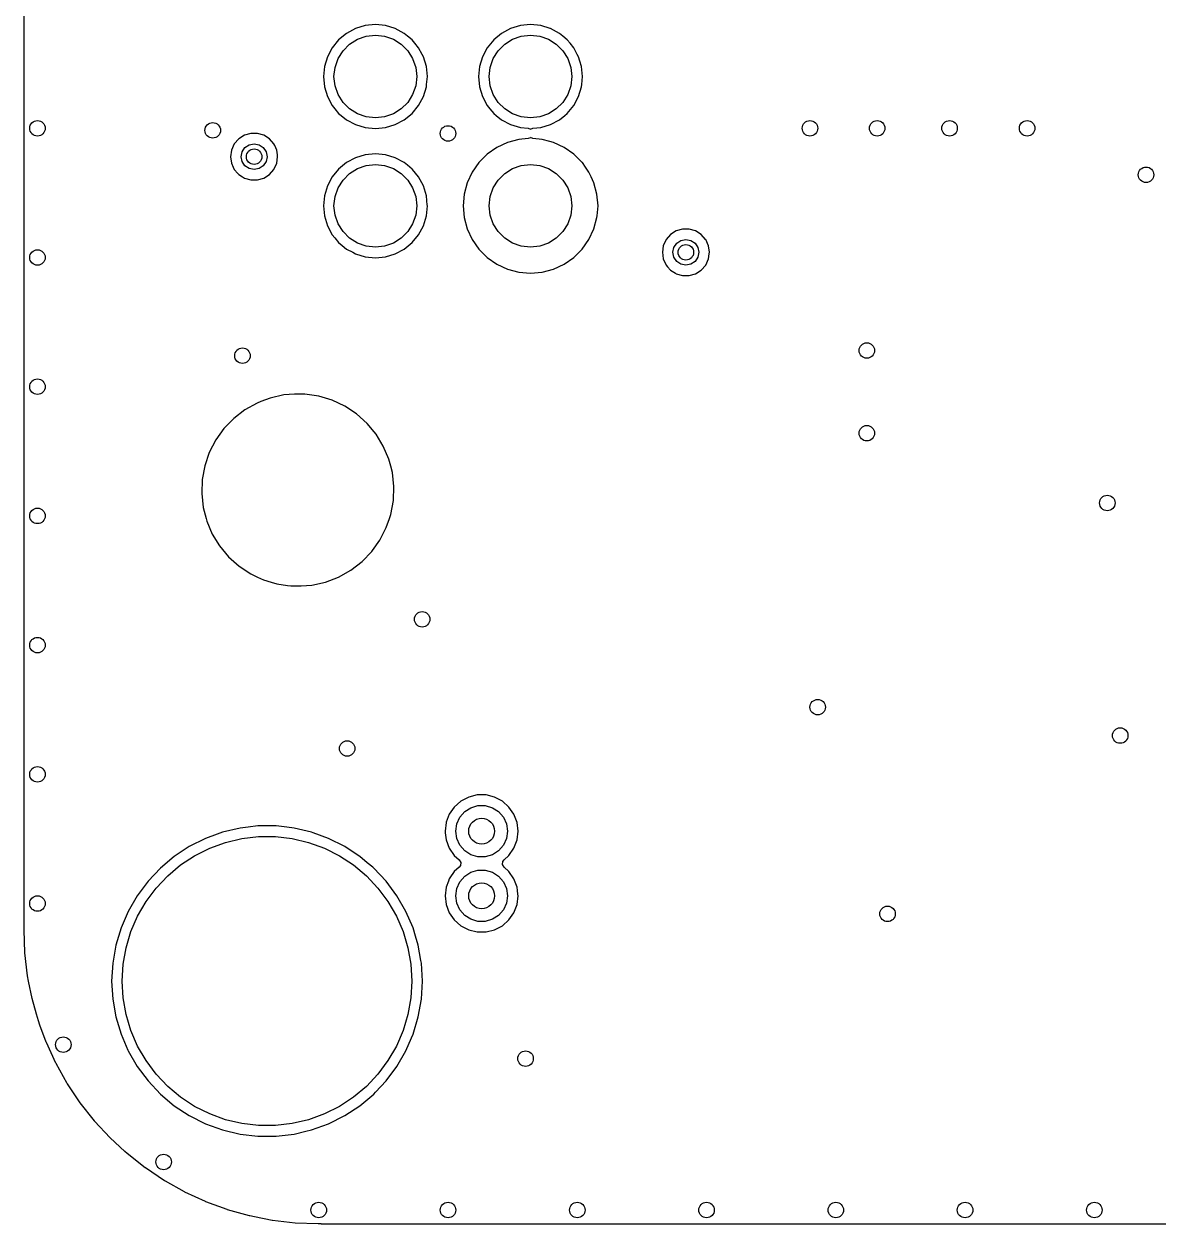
# Model space of a CAD drawing. Extents: x 100.3 to 185, y -144.7 to -85.3.
# Drawn here: x 100.3 to 122.25, y -144.7 to -121.48 of the extents above; entities that cross this region are included whole.
import ezdxf

# ---------------------------------------------------------------- set-up
doc = ezdxf.new("R2010")
doc.units = 0
doc.layers.add('BLACK', color=7, linetype='CONTINUOUS')

msp = doc.modelspace()

# ---------------------------------------------------------------- linework, layer by layer
at = {"layer": 'BLACK', "linetype": 'CONTINUOUS'}
for p, q in [((100.3, -122.5), (100.3, -120)), ((106.711, -121.571), (106.537, -121.664)), ((106.899, -121.514), (106.711, -121.571)), ((106.711, -121.571), (106.711, -121.571)), ((107.096, -121.495), (106.899, -121.514)), ((106.899, -121.514), (106.899, -121.514)), ((107.292, -121.514), (107.096, -121.495)), ((107.096, -121.495), (107.096, -121.495)), ((107.477, -121.57), (107.292, -121.514)), ((107.292, -121.514), (107.292, -121.514)), ((107.292, -121.514), (107.292, -121.514)), ((107.48, -121.571), (107.477, -121.57)), ((107.654, -121.664), (107.48, -121.571)), ((107.48, -121.571), (107.48, -121.571)), ((109.711, -121.571), (109.537, -121.664)), ((109.899, -121.514), (109.711, -121.571)), ((109.711, -121.571), (109.711, -121.571)), ((110.096, -121.495), (109.899, -121.514)), ((109.899, -121.514), (109.899, -121.514)), ((110.292, -121.514), (110.096, -121.495)), ((110.096, -121.495), (110.096, -121.495)), ((110.477, -121.57), (110.292, -121.514)), ((110.292, -121.514), (110.292, -121.514)), ((110.292, -121.514), (110.292, -121.514)), ((110.48, -121.571), (110.477, -121.57)), ((110.654, -121.664), (110.48, -121.571)), ((110.48, -121.571), (110.48, -121.571)), ((106.385, -121.789), (106.26, -121.941)), ((106.537, -121.664), (106.385, -121.789)), ((106.385, -121.789), (106.385, -121.789)), ((106.47, -122.001), (106.597, -121.874)), ((106.537, -121.664), (106.537, -121.664)), ((106.597, -121.874), (106.748, -121.779)), ((106.748, -121.779), (106.918, -121.72)), ((106.918, -121.72), (107.096, -121.7)), ((107.096, -121.7), (107.274, -121.72)), ((107.274, -121.72), (107.443, -121.779)), ((107.443, -121.779), (107.594, -121.874)), ((107.594, -121.874), (107.721, -122.001)), ((107.718, -121.716), (107.654, -121.664)), ((107.654, -121.664), (107.654, -121.664)), ((107.654, -121.664), (107.654, -121.664)), ((107.807, -121.789), (107.718, -121.716)), ((107.861, -121.856), (107.807, -121.789)), ((107.807, -121.789), (107.807, -121.789)), ((107.932, -121.941), (107.861, -121.856)), ((109.385, -121.789), (109.26, -121.941)), ((109.537, -121.664), (109.385, -121.789)), ((109.385, -121.789), (109.385, -121.789)), ((109.47, -122.001), (109.597, -121.874)), ((109.537, -121.664), (109.537, -121.664)), ((109.597, -121.874), (109.748, -121.779)), ((109.748, -121.779), (109.918, -121.72)), ((109.918, -121.72), (110.096, -121.7)), ((110.096, -121.7), (110.274, -121.72)), ((110.274, -121.72), (110.443, -121.779)), ((110.443, -121.779), (110.594, -121.874)), ((110.594, -121.874), (110.721, -122.001)), ((110.718, -121.716), (110.654, -121.664)), ((110.654, -121.664), (110.654, -121.664)), ((110.654, -121.664), (110.654, -121.664)), ((110.807, -121.789), (110.718, -121.716)), ((110.861, -121.856), (110.807, -121.789)), ((110.807, -121.789), (110.807, -121.789)), ((110.932, -121.941), (110.861, -121.856)), ((106.167, -122.115), (106.109, -122.304)), ((106.26, -121.941), (106.167, -122.115)), ((106.167, -122.115), (106.167, -122.115)), ((106.26, -121.941), (106.26, -121.941)), ((106.375, -122.153), (106.47, -122.001)), ((107.721, -122.001), (107.816, -122.153)), ((108.001, -122.072), (107.932, -121.941)), ((107.932, -121.941), (107.932, -121.941)), ((107.932, -121.941), (107.932, -121.941)), ((108.024, -122.115), (108.001, -122.072)), ((108.082, -122.304), (108.024, -122.115)), ((109.167, -122.115), (109.109, -122.304)), ((109.26, -121.941), (109.167, -122.115)), ((109.167, -122.115), (109.167, -122.115)), ((109.26, -121.941), (109.26, -121.941)), ((109.375, -122.153), (109.47, -122.001)), ((110.721, -122.001), (110.816, -122.153)), ((111.001, -122.072), (110.932, -121.941)), ((110.932, -121.941), (110.932, -121.941)), ((110.932, -121.941), (110.932, -121.941)), ((111.024, -122.115), (111.001, -122.072)), ((111.05, -122.2), (111.024, -122.115)), ((106.109, -122.304), (106.09, -122.5)), ((106.109, -122.304), (106.109, -122.304)), ((106.295, -122.5), (106.316, -122.322)), ((106.316, -122.322), (106.375, -122.153)), ((107.816, -122.153), (107.876, -122.322)), ((107.876, -122.322), (107.896, -122.5)), ((108.101, -122.5), (108.082, -122.304)), ((108.082, -122.304), (108.082, -122.304)), ((108.082, -122.304), (108.082, -122.304)), ((109.109, -122.304), (109.09, -122.5)), ((109.109, -122.304), (109.109, -122.304)), ((109.295, -122.5), (109.316, -122.322)), ((109.316, -122.322), (109.375, -122.153)), ((110.816, -122.153), (110.876, -122.322)), ((110.876, -122.322), (110.896, -122.5)), ((111.082, -122.304), (111.05, -122.2)), ((111.101, -122.5), (111.082, -122.304)), ((111.082, -122.304), (111.082, -122.304)), ((111.082, -122.304), (111.082, -122.304)), ((100.3, -124.05), (100.3, -122.5)), ((106.09, -122.5), (106.09, -122.5)), ((106.09, -122.5), (106.109, -122.696)), ((106.316, -122.678), (106.295, -122.5)), ((107.896, -122.5), (107.876, -122.678)), ((108.086, -122.65), (108.101, -122.5)), ((108.101, -122.5), (108.101, -122.5)), ((109.09, -122.5), (109.09, -122.5)), ((109.09, -122.5), (109.109, -122.696)), ((109.316, -122.678), (109.295, -122.5)), ((110.896, -122.5), (110.876, -122.678)), ((111.086, -122.65), (111.101, -122.5)), ((111.101, -122.5), (111.101, -122.5)), ((106.109, -122.696), (106.109, -122.696)), ((106.109, -122.696), (106.167, -122.885)), ((106.375, -122.847), (106.316, -122.678)), ((107.876, -122.678), (107.816, -122.847)), ((108.024, -122.885), (108.082, -122.696)), ((108.082, -122.696), (108.086, -122.65)), ((109.109, -122.696), (109.109, -122.696)), ((109.109, -122.696), (109.167, -122.885)), ((109.375, -122.847), (109.316, -122.678)), ((110.876, -122.678), (110.816, -122.847)), ((111.024, -122.885), (111.082, -122.696)), ((111.082, -122.696), (111.086, -122.65)), ((106.167, -122.885), (106.167, -122.885)), ((106.167, -122.885), (106.26, -123.059)), ((106.47, -122.999), (106.375, -122.847)), ((106.597, -123.126), (106.47, -122.999)), ((107.721, -122.999), (107.594, -123.126)), ((107.816, -122.847), (107.721, -122.999)), ((107.932, -123.059), (108.024, -122.885)), ((109.167, -122.885), (109.167, -122.885)), ((109.167, -122.885), (109.26, -123.059)), ((109.47, -122.999), (109.375, -122.847)), ((109.597, -123.126), (109.47, -122.999)), ((110.721, -122.999), (110.594, -123.126)), ((110.816, -122.847), (110.721, -122.999)), ((110.932, -123.059), (111.024, -122.885)), ((106.26, -123.059), (106.26, -123.059)), ((106.26, -123.059), (106.26, -123.059)), ((106.26, -123.059), (106.311, -123.122)), ((106.311, -123.122), (106.385, -123.211)), ((106.385, -123.211), (106.385, -123.211)), ((106.385, -123.211), (106.432, -123.25)), ((106.432, -123.25), (106.537, -123.336)), ((106.748, -123.221), (106.597, -123.126)), ((106.918, -123.28), (106.748, -123.221)), ((107.096, -123.3), (106.918, -123.28)), ((107.274, -123.28), (107.096, -123.3)), ((107.443, -123.221), (107.274, -123.28)), ((107.594, -123.126), (107.443, -123.221)), ((107.654, -123.336), (107.807, -123.211)), ((107.807, -123.211), (107.932, -123.059)), ((109.26, -123.059), (109.26, -123.059)), ((109.26, -123.059), (109.26, -123.059)), ((109.26, -123.059), (109.311, -123.122)), ((109.311, -123.122), (109.385, -123.211)), ((109.385, -123.211), (109.385, -123.211)), ((109.385, -123.211), (109.432, -123.25)), ((109.432, -123.25), (109.537, -123.336)), ((109.748, -123.221), (109.597, -123.126)), ((109.918, -123.28), (109.748, -123.221)), ((110.096, -123.3), (109.918, -123.28)), ((110.274, -123.28), (110.096, -123.3)), ((110.443, -123.221), (110.274, -123.28)), ((110.594, -123.126), (110.443, -123.221)), ((110.654, -123.336), (110.759, -123.25)), ((110.759, -123.25), (110.807, -123.211)), ((110.807, -123.211), (110.932, -123.059)), ((106.537, -123.336), (106.537, -123.336)), ((106.537, -123.336), (106.537, -123.336)), ((106.537, -123.336), (106.711, -123.429)), ((106.711, -123.429), (106.711, -123.429)), ((106.711, -123.429), (106.899, -123.486)), ((106.899, -123.486), (106.899, -123.486)), ((106.899, -123.486), (106.899, -123.486)), ((106.899, -123.486), (107.096, -123.505)), ((107.096, -123.505), (107.292, -123.486)), ((107.096, -123.505), (107.096, -123.505)), ((107.096, -123.505), (107.096, -123.505)), ((107.292, -123.486), (107.48, -123.429)), ((107.292, -123.486), (107.292, -123.486)), ((107.292, -123.486), (107.292, -123.486)), ((107.48, -123.429), (107.654, -123.336)), ((109.537, -123.336), (109.537, -123.336)), ((109.537, -123.336), (109.537, -123.336)), ((109.537, -123.336), (109.711, -123.429)), ((109.711, -123.429), (109.711, -123.429)), ((109.711, -123.429), (109.899, -123.486)), ((109.899, -123.486), (109.899, -123.486)), ((109.899, -123.486), (109.899, -123.486)), ((109.899, -123.486), (110.052, -123.501)), ((110.052, -123.501), (110.094, -123.519)), ((110.094, -123.519), (110.098, -123.515)), ((110.098, -123.515), (110.139, -123.501)), ((110.139, -123.501), (110.292, -123.486)), ((110.292, -123.486), (110.48, -123.429)), ((110.292, -123.486), (110.292, -123.486)), ((110.292, -123.486), (110.292, -123.486)), ((110.48, -123.429), (110.654, -123.336)), ((104.452, -123.706), (104.367, -123.804)), ((104.561, -123.636), (104.452, -123.706)), ((104.685, -123.599), (104.561, -123.636)), ((104.561, -123.636), (104.561, -123.636)), ((104.815, -123.599), (104.685, -123.599)), ((104.685, -123.599), (104.685, -123.599)), ((104.939, -123.636), (104.815, -123.599)), ((104.815, -123.599), (104.815, -123.599)), ((105.048, -123.706), (104.939, -123.636)), ((104.939, -123.636), (104.939, -123.636)), ((104.939, -123.636), (104.939, -123.636)), ((104.939, -123.636), (104.939, -123.636)), ((105.133, -123.804), (105.048, -123.706)), ((105.048, -123.706), (105.048, -123.706)), ((105.048, -123.706), (105.048, -123.706)), ((109.869, -123.714), (109.649, -123.773)), ((110.051, -123.698), (109.869, -123.714)), ((110.093, -123.685), (110.051, -123.698)), ((110.097, -123.68), (110.093, -123.685)), ((110.14, -123.698), (110.097, -123.68)), ((110.322, -123.714), (110.14, -123.698)), ((110.469, -123.754), (110.322, -123.714)), ((110.322, -123.714), (110.322, -123.714)), ((110.322, -123.714), (110.322, -123.714)), ((104.313, -123.922), (104.295, -124.05)), ((104.367, -123.804), (104.313, -123.922)), ((104.5, -124.05), (104.519, -123.954)), ((104.519, -123.954), (104.573, -123.873)), ((104.573, -123.873), (104.654, -123.819)), ((104.654, -123.819), (104.75, -123.8)), ((104.75, -123.8), (104.846, -123.819)), ((104.846, -123.819), (104.927, -123.873)), ((104.927, -123.873), (104.981, -123.954)), ((104.981, -123.954), (105, -124.05)), ((105.148, -123.836), (105.133, -123.804)), ((105.187, -123.922), (105.148, -123.836)), ((105.2, -124.014), (105.187, -123.922)), ((109.443, -123.869), (109.256, -124)), ((109.649, -123.773), (109.443, -123.869)), ((109.443, -123.869), (109.443, -123.869)), ((110.542, -123.773), (110.469, -123.754)), ((110.748, -123.869), (110.542, -123.773)), ((110.542, -123.773), (110.542, -123.773)), ((110.935, -124), (110.748, -123.869)), ((110.748, -123.869), (110.748, -123.869)), ((100.3, -125), (100.3, -124.05)), ((104.295, -124.05), (104.295, -124.05)), ((104.295, -124.05), (104.313, -124.178)), ((104.313, -124.178), (104.346, -124.25)), ((104.519, -124.146), (104.5, -124.05)), ((104.573, -124.227), (104.519, -124.146)), ((104.981, -124.146), (104.927, -124.227)), ((105, -124.05), (104.981, -124.146)), ((105.133, -124.296), (105.187, -124.178)), ((105.187, -124.178), (105.205, -124.05)), ((105.205, -124.05), (105.2, -124.014)), ((106.537, -124.164), (106.385, -124.289)), ((106.711, -124.071), (106.537, -124.164)), ((106.537, -124.164), (106.537, -124.164)), ((106.899, -124.014), (106.711, -124.071)), ((106.711, -124.071), (106.711, -124.071)), ((107.096, -123.995), (106.899, -124.014)), ((106.899, -124.014), (106.899, -124.014)), ((106.918, -124.22), (107.096, -124.2)), ((107.292, -124.014), (107.096, -123.995)), ((107.096, -123.995), (107.096, -123.995)), ((107.096, -124.2), (107.274, -124.22)), ((107.48, -124.071), (107.292, -124.014)), ((107.292, -124.014), (107.292, -124.014)), ((107.654, -124.164), (107.48, -124.071)), ((107.48, -124.071), (107.48, -124.071)), ((107.718, -124.216), (107.654, -124.164)), ((107.654, -124.164), (107.654, -124.164)), ((107.654, -124.164), (107.654, -124.164)), ((109.095, -124.161), (108.965, -124.347)), ((109.256, -124), (109.095, -124.161)), ((109.918, -124.22), (110.096, -124.2)), ((110.096, -124.2), (110.274, -124.22)), ((111.096, -124.161), (110.935, -124)), ((110.935, -124), (110.935, -124)), ((110.935, -124), (110.935, -124)), ((111.098, -124.164), (111.096, -124.161)), ((111.096, -124.161), (111.096, -124.161)), ((111.096, -124.161), (111.096, -124.161)), ((111.158, -124.25), (111.098, -124.164)), ((104.346, -124.25), (104.367, -124.296)), ((104.367, -124.296), (104.438, -124.378)), ((104.438, -124.378), (104.452, -124.394)), ((104.452, -124.394), (104.526, -124.441)), ((104.526, -124.441), (104.561, -124.464)), ((104.654, -124.281), (104.573, -124.227)), ((104.75, -124.3), (104.654, -124.281)), ((104.846, -124.281), (104.75, -124.3)), ((104.927, -124.227), (104.846, -124.281)), ((104.939, -124.464), (105.048, -124.394)), ((105.048, -124.394), (105.133, -124.296)), ((106.26, -124.441), (106.167, -124.615)), ((106.385, -124.289), (106.26, -124.441)), ((106.26, -124.441), (106.26, -124.441)), ((106.385, -124.289), (106.385, -124.289)), ((106.47, -124.501), (106.597, -124.374)), ((106.597, -124.374), (106.748, -124.279)), ((106.748, -124.279), (106.918, -124.22)), ((107.274, -124.22), (107.443, -124.279)), ((107.443, -124.279), (107.594, -124.374)), ((107.594, -124.374), (107.721, -124.501)), ((107.807, -124.289), (107.718, -124.216)), ((107.812, -124.296), (107.807, -124.289)), ((107.807, -124.289), (107.807, -124.289)), ((107.932, -124.441), (107.812, -124.296)), ((107.991, -124.553), (107.932, -124.441)), ((107.932, -124.441), (107.932, -124.441)), ((107.932, -124.441), (107.932, -124.441)), ((108.965, -124.347), (108.869, -124.553)), ((108.965, -124.347), (108.965, -124.347)), ((109.47, -124.501), (109.597, -124.374)), ((109.597, -124.374), (109.748, -124.279)), ((109.748, -124.279), (109.918, -124.22)), ((110.274, -124.22), (110.443, -124.279)), ((110.443, -124.279), (110.594, -124.374)), ((110.594, -124.374), (110.721, -124.501)), ((111.226, -124.347), (111.158, -124.25)), ((111.158, -124.25), (111.158, -124.25)), ((111.27, -124.441), (111.226, -124.347)), ((111.226, -124.347), (111.226, -124.347)), ((111.322, -124.553), (111.27, -124.441)), ((104.561, -124.464), (104.685, -124.5)), ((104.685, -124.5), (104.685, -124.5)), ((104.685, -124.5), (104.815, -124.5)), ((104.815, -124.5), (104.939, -124.464)), ((104.815, -124.5), (104.815, -124.5)), ((106.167, -124.615), (106.109, -124.804)), ((106.167, -124.615), (106.167, -124.615)), ((106.316, -124.822), (106.375, -124.653)), ((106.375, -124.653), (106.47, -124.501)), ((107.721, -124.501), (107.816, -124.653)), ((107.816, -124.653), (107.876, -124.822)), ((108.024, -124.615), (107.991, -124.553)), ((108.082, -124.804), (108.024, -124.615)), ((108.869, -124.553), (108.81, -124.773)), ((109.316, -124.822), (109.375, -124.653)), ((109.375, -124.653), (109.47, -124.501)), ((110.721, -124.501), (110.816, -124.653)), ((110.816, -124.653), (110.876, -124.822)), ((111.381, -124.773), (111.322, -124.553)), ((106.109, -124.804), (106.09, -125)), ((106.109, -124.804), (106.109, -124.804)), ((106.295, -125), (106.316, -124.822)), ((107.876, -124.822), (107.896, -125)), ((108.1, -124.99), (108.082, -124.804)), ((108.082, -124.804), (108.082, -124.804)), ((108.082, -124.804), (108.082, -124.804)), ((108.81, -124.773), (108.79, -125)), ((109.295, -125), (109.316, -124.822)), ((110.876, -124.822), (110.896, -125)), ((111.401, -125), (111.381, -124.773)), ((111.381, -124.773), (111.381, -124.773)), ((111.381, -124.773), (111.381, -124.773)), ((100.3, -126.425), (100.3, -125)), ((106.09, -125), (106.09, -125)), ((106.09, -125), (106.109, -125.196)), ((106.316, -125.178), (106.295, -125)), ((107.896, -125), (107.876, -125.178)), ((108.082, -125.196), (108.101, -125)), ((108.101, -125), (108.1, -124.99)), ((108.101, -125), (108.101, -125)), ((108.79, -125), (108.79, -125)), ((108.79, -125), (108.81, -125.227)), ((109.316, -125.178), (109.295, -125)), ((110.896, -125), (110.876, -125.178)), ((111.384, -125.196), (111.401, -125)), ((111.401, -125), (111.401, -125)), ((106.109, -125.196), (106.109, -125.196)), ((106.109, -125.196), (106.167, -125.385)), ((106.375, -125.347), (106.316, -125.178)), ((106.47, -125.499), (106.375, -125.347)), ((107.816, -125.347), (107.721, -125.499)), ((107.876, -125.178), (107.816, -125.347)), ((108.024, -125.385), (108.082, -125.196)), ((108.81, -125.227), (108.869, -125.447)), ((109.375, -125.347), (109.316, -125.178)), ((109.47, -125.499), (109.375, -125.347)), ((110.816, -125.347), (110.721, -125.499)), ((110.876, -125.178), (110.816, -125.347)), ((111.322, -125.447), (111.381, -125.227)), ((111.381, -125.227), (111.384, -125.196)), ((106.167, -125.385), (106.167, -125.385)), ((106.167, -125.385), (106.26, -125.559)), ((106.26, -125.559), (106.26, -125.559)), ((106.26, -125.559), (106.26, -125.559)), ((106.26, -125.559), (106.312, -125.622)), ((106.597, -125.626), (106.47, -125.499)), ((107.721, -125.499), (107.594, -125.626)), ((107.807, -125.711), (107.932, -125.559)), ((107.932, -125.559), (108.024, -125.385)), ((108.869, -125.447), (108.965, -125.653)), ((109.597, -125.626), (109.47, -125.499)), ((110.721, -125.499), (110.594, -125.626)), ((111.226, -125.653), (111.322, -125.447)), ((112.802, -125.556), (112.717, -125.654)), ((112.911, -125.486), (112.802, -125.556)), ((113.035, -125.45), (112.911, -125.486)), ((112.911, -125.486), (112.911, -125.486)), ((113.165, -125.45), (113.035, -125.45)), ((113.035, -125.45), (113.035, -125.45)), ((113.289, -125.486), (113.165, -125.45)), ((113.165, -125.45), (113.165, -125.45)), ((113.398, -125.556), (113.289, -125.486)), ((113.289, -125.486), (113.289, -125.486)), ((113.289, -125.486), (113.289, -125.486)), ((113.289, -125.486), (113.289, -125.486)), ((113.479, -125.65), (113.398, -125.556)), ((113.398, -125.556), (113.398, -125.556)), ((113.398, -125.556), (113.398, -125.556)), ((106.312, -125.622), (106.385, -125.711)), ((106.385, -125.711), (106.385, -125.711)), ((106.385, -125.711), (106.456, -125.769)), ((106.456, -125.769), (106.537, -125.836)), ((106.537, -125.836), (106.537, -125.836)), ((106.537, -125.836), (106.537, -125.836)), ((106.537, -125.836), (106.657, -125.9)), ((106.748, -125.721), (106.597, -125.626)), ((106.918, -125.78), (106.748, -125.721)), ((107.096, -125.8), (106.918, -125.78)), ((107.274, -125.78), (107.096, -125.8)), ((107.443, -125.721), (107.274, -125.78)), ((107.594, -125.626), (107.443, -125.721)), ((107.48, -125.929), (107.654, -125.836)), ((107.654, -125.836), (107.807, -125.711)), ((108.965, -125.653), (108.965, -125.653)), ((108.965, -125.653), (109.093, -125.836)), ((109.093, -125.836), (109.095, -125.839)), ((109.748, -125.721), (109.597, -125.626)), ((109.918, -125.78), (109.748, -125.721)), ((110.096, -125.8), (109.918, -125.78)), ((110.274, -125.78), (110.096, -125.8)), ((110.443, -125.721), (110.274, -125.78)), ((110.594, -125.626), (110.443, -125.721)), ((111.096, -125.839), (111.226, -125.653)), ((112.663, -125.772), (112.645, -125.9)), ((112.717, -125.654), (112.663, -125.772)), ((112.85, -125.9), (112.869, -125.804)), ((112.869, -125.804), (112.923, -125.723)), ((112.923, -125.723), (113.004, -125.669)), ((113.004, -125.669), (113.1, -125.65)), ((113.1, -125.65), (113.196, -125.669)), ((113.196, -125.669), (113.277, -125.723)), ((113.277, -125.723), (113.331, -125.804)), ((113.331, -125.804), (113.35, -125.9)), ((113.483, -125.654), (113.479, -125.65)), ((113.537, -125.772), (113.483, -125.654)), ((113.483, -125.654), (113.483, -125.654)), ((113.555, -125.9), (113.537, -125.772)), ((106.657, -125.9), (106.711, -125.929)), ((106.711, -125.929), (106.899, -125.986)), ((106.899, -125.986), (106.899, -125.986)), ((106.899, -125.986), (106.899, -125.986)), ((106.899, -125.986), (107.096, -126.005)), ((107.096, -126.005), (107.292, -125.986)), ((107.096, -126.005), (107.096, -126.005)), ((107.096, -126.005), (107.096, -126.005)), ((107.292, -125.986), (107.48, -125.929)), ((107.292, -125.986), (107.292, -125.986)), ((107.292, -125.986), (107.292, -125.986)), ((109.095, -125.839), (109.256, -126)), ((109.256, -126), (109.443, -126.131)), ((110.748, -126.131), (110.935, -126)), ((110.935, -126), (111.035, -125.9)), ((111.035, -125.9), (111.096, -125.839)), ((112.645, -125.9), (112.645, -125.9)), ((112.645, -125.9), (112.663, -126.028)), ((112.663, -126.028), (112.717, -126.146)), ((112.869, -125.996), (112.85, -125.9)), ((112.923, -126.077), (112.869, -125.996)), ((113.331, -125.996), (113.277, -126.077)), ((113.35, -125.9), (113.331, -125.996)), ((113.483, -126.146), (113.537, -126.028)), ((113.537, -126.028), (113.551, -125.929)), ((113.551, -125.929), (113.555, -125.9)), ((113.555, -125.9), (113.555, -125.9)), ((109.443, -126.131), (109.443, -126.131)), ((109.443, -126.131), (109.443, -126.131)), ((109.443, -126.131), (109.443, -126.131)), ((109.443, -126.131), (109.649, -126.227)), ((109.649, -126.227), (109.649, -126.227)), ((109.649, -126.227), (109.869, -126.286)), ((109.869, -126.286), (109.869, -126.286)), ((109.869, -126.286), (109.869, -126.286)), ((109.869, -126.286), (110.096, -126.306)), ((110.096, -126.306), (110.322, -126.286)), ((110.322, -126.286), (110.542, -126.227)), ((110.322, -126.286), (110.322, -126.286)), ((110.322, -126.286), (110.322, -126.286)), ((110.542, -126.227), (110.748, -126.131)), ((112.717, -126.146), (112.717, -126.146)), ((112.717, -126.146), (112.746, -126.179)), ((112.746, -126.179), (112.802, -126.244)), ((112.802, -126.244), (112.898, -126.306)), ((113.004, -126.131), (112.923, -126.077)), ((113.1, -126.15), (113.004, -126.131)), ((113.196, -126.131), (113.1, -126.15)), ((113.277, -126.077), (113.196, -126.131)), ((113.289, -126.314), (113.398, -126.244)), ((113.398, -126.244), (113.483, -126.146)), ((100.3, -127.9), (100.3, -126.425)), ((110.096, -126.306), (110.096, -126.306)), ((110.096, -126.306), (110.096, -126.306)), ((112.898, -126.306), (112.911, -126.314)), ((112.911, -126.314), (113.035, -126.35)), ((113.035, -126.35), (113.035, -126.35)), ((113.035, -126.35), (113.165, -126.35)), ((113.165, -126.35), (113.289, -126.314)), ((113.165, -126.35), (113.165, -126.35)), ((100.3, -130.568), (100.3, -127.9)), ((104.806, -128.816), (104.569, -128.949)), ((104.877, -128.789), (104.806, -128.816)), ((105.06, -128.719), (104.877, -128.789)), ((105.325, -128.66), (105.06, -128.719)), ((105.528, -128.645), (105.325, -128.66)), ((105.325, -128.66), (105.325, -128.66)), ((105.325, -128.66), (105.325, -128.66)), ((105.731, -128.645), (105.528, -128.645)), ((106, -128.685), (105.731, -128.645)), ((105.731, -128.645), (105.731, -128.645)), ((106.26, -128.763), (106, -128.685)), ((106, -128.685), (106, -128.685)), ((106.506, -128.878), (106.26, -128.763)), ((104.569, -128.949), (104.355, -129.115)), ((104.569, -128.949), (104.569, -128.949)), ((106.732, -129.028), (106.506, -128.878)), ((106.506, -128.878), (106.506, -128.878)), ((106.506, -128.878), (106.506, -128.878)), ((106.934, -129.209), (106.732, -129.028)), ((106.732, -129.028), (106.732, -129.028)), ((106.732, -129.028), (106.732, -129.028)), ((104.166, -129.31), (104.008, -129.531)), ((104.355, -129.115), (104.166, -129.31)), ((104.166, -129.31), (104.166, -129.31)), ((104.355, -129.115), (104.355, -129.115)), ((107.069, -129.371), (106.934, -129.209)), ((106.934, -129.209), (106.934, -129.209)), ((104.008, -129.531), (103.884, -129.773)), ((107.108, -129.418), (107.069, -129.371)), ((107.249, -129.65), (107.108, -129.418)), ((103.884, -129.773), (103.796, -130.03)), ((103.884, -129.773), (103.884, -129.773)), ((107.356, -129.9), (107.249, -129.65)), ((107.392, -130.04), (107.356, -129.9)), ((103.796, -130.03), (103.747, -130.297)), ((103.796, -130.03), (103.796, -130.03)), ((107.424, -130.162), (107.392, -130.04)), ((107.454, -130.432), (107.424, -130.162)), ((103.747, -130.297), (103.737, -130.568)), ((107.444, -130.703), (107.454, -130.432)), ((100.3, -134.8), (100.3, -130.568)), ((103.737, -130.568), (103.767, -130.838)), ((107.395, -130.97), (107.444, -130.703)), ((103.767, -130.838), (103.822, -131.05)), ((103.822, -131.05), (103.835, -131.1)), ((103.835, -131.1), (103.942, -131.35)), ((107.307, -131.227), (107.368, -131.05)), ((107.368, -131.05), (107.395, -130.97)), ((103.942, -131.35), (104.083, -131.582)), ((107.183, -131.469), (107.307, -131.227)), ((104.083, -131.582), (104.083, -131.582)), ((104.083, -131.582), (104.257, -131.791)), ((107.039, -131.67), (107.183, -131.469)), ((104.257, -131.791), (104.257, -131.791)), ((104.257, -131.791), (104.257, -131.791)), ((104.257, -131.791), (104.257, -131.791)), ((104.257, -131.791), (104.459, -131.972)), ((106.837, -131.885), (107.025, -131.69)), ((107.025, -131.69), (107.039, -131.67)), ((104.459, -131.972), (104.685, -132.122)), ((106.385, -132.184), (106.622, -132.051)), ((106.622, -132.051), (106.837, -131.885)), ((104.685, -132.122), (104.685, -132.122)), ((104.685, -132.122), (104.685, -132.122)), ((104.685, -132.122), (104.818, -132.184)), ((104.818, -132.184), (104.931, -132.237)), ((104.931, -132.237), (105.077, -132.281)), ((105.077, -132.281), (105.191, -132.315)), ((105.191, -132.315), (105.191, -132.315)), ((105.191, -132.315), (105.191, -132.315)), ((105.191, -132.315), (105.393, -132.345)), ((105.866, -132.34), (106.131, -132.281)), ((106.131, -132.281), (106.385, -132.184)), ((105.393, -132.345), (105.46, -132.355)), ((105.46, -132.355), (105.46, -132.355)), ((105.46, -132.355), (105.663, -132.355)), ((105.663, -132.355), (105.866, -132.34)), ((100.3, -138.952), (100.3, -134.8)), ((108.9, -136.44), (108.749, -136.519)), ((109.065, -136.399), (108.9, -136.44)), ((109.235, -136.399), (109.065, -136.399)), ((109.065, -136.399), (109.065, -136.399)), ((109.4, -136.44), (109.235, -136.399)), ((109.235, -136.399), (109.235, -136.399)), ((109.551, -136.519), (109.4, -136.44)), ((109.4, -136.44), (109.4, -136.44)), ((109.4, -136.44), (109.4, -136.44)), ((108.622, -136.632), (108.525, -136.772)), ((108.749, -136.519), (108.622, -136.632)), ((108.622, -136.632), (108.622, -136.632)), ((108.622, -136.632), (108.622, -136.632)), ((108.729, -136.83), (108.823, -136.722)), ((108.823, -136.722), (108.942, -136.645)), ((108.942, -136.645), (109.079, -136.605)), ((109.079, -136.605), (109.221, -136.605)), ((109.221, -136.605), (109.358, -136.645)), ((109.358, -136.645), (109.477, -136.722)), ((109.477, -136.722), (109.571, -136.83)), ((109.678, -136.632), (109.551, -136.519)), ((109.775, -136.772), (109.678, -136.632)), ((108.465, -136.931), (108.444, -137.1)), ((108.467, -136.926), (108.465, -136.931)), ((108.525, -136.772), (108.467, -136.926)), ((108.65, -137.1), (108.67, -136.959)), ((108.67, -136.959), (108.729, -136.83)), ((109.571, -136.83), (109.63, -136.959)), ((109.63, -136.959), (109.65, -137.1)), ((109.835, -136.931), (109.775, -136.772)), ((109.856, -137.1), (109.835, -136.931)), ((104.037, -137.157), (103.81, -137.24)), ((104.138, -137.121), (104.037, -137.157)), ((104.478, -137.04), (104.138, -137.121)), ((104.634, -137.022), (104.478, -137.04)), ((104.514, -137.243), (104.837, -137.205)), ((104.825, -136.999), (104.634, -137.022)), ((105.175, -136.999), (104.825, -136.999)), ((104.837, -137.205), (105.163, -137.205)), ((105.163, -137.205), (105.486, -137.243)), ((105.384, -137.024), (105.175, -136.999)), ((105.522, -137.04), (105.384, -137.024)), ((105.862, -137.121), (105.522, -137.04)), ((105.891, -137.131), (105.862, -137.121)), ((106.19, -137.24), (105.891, -137.131)), ((108.444, -137.1), (108.444, -137.1)), ((108.444, -137.1), (108.448, -137.131)), ((108.448, -137.131), (108.465, -137.269)), ((108.67, -137.241), (108.65, -137.1)), ((109.65, -137.1), (109.63, -137.241)), ((109.835, -137.269), (109.856, -137.1)), ((103.497, -137.397), (103.205, -137.589)), ((103.81, -137.24), (103.497, -137.397)), ((103.6, -137.575), (103.891, -137.429)), ((103.81, -137.24), (103.81, -137.24)), ((103.81, -137.24), (103.81, -137.24)), ((103.891, -137.429), (104.197, -137.318)), ((104.197, -137.318), (104.514, -137.243)), ((105.486, -137.243), (105.803, -137.318)), ((105.803, -137.318), (106.109, -137.429)), ((106.109, -137.429), (106.4, -137.575)), ((106.503, -137.397), (106.19, -137.24)), ((106.19, -137.24), (106.19, -137.24)), ((106.19, -137.24), (106.19, -137.24)), ((106.684, -137.516), (106.503, -137.397)), ((108.465, -137.269), (108.525, -137.428)), ((108.525, -137.428), (108.622, -137.568)), ((108.729, -137.37), (108.67, -137.241)), ((108.823, -137.478), (108.729, -137.37)), ((109.571, -137.37), (109.477, -137.478)), ((109.63, -137.241), (109.571, -137.37)), ((109.678, -137.568), (109.775, -137.428)), ((109.775, -137.428), (109.835, -137.27)), ((109.835, -137.27), (109.835, -137.269)), ((103.205, -137.589), (102.937, -137.814)), ((103.328, -137.754), (103.6, -137.575)), ((106.4, -137.575), (106.672, -137.754)), ((106.795, -137.589), (106.684, -137.516)), ((106.939, -137.71), (106.795, -137.589)), ((108.622, -137.568), (108.622, -137.568)), ((108.622, -137.568), (108.622, -137.568)), ((108.622, -137.568), (108.715, -137.651)), ((108.715, -137.651), (108.746, -137.704)), ((108.942, -137.555), (108.823, -137.478)), ((109.079, -137.595), (108.942, -137.555)), ((109.221, -137.595), (109.079, -137.595)), ((109.358, -137.555), (109.221, -137.595)), ((109.477, -137.478), (109.358, -137.555)), ((109.559, -137.685), (109.585, -137.651)), ((109.585, -137.651), (109.678, -137.568)), ((102.937, -137.814), (102.698, -138.068)), ((103.079, -137.963), (103.328, -137.754)), ((106.672, -137.754), (106.921, -137.963)), ((107.045, -137.799), (106.939, -137.71)), ((107.063, -137.814), (107.045, -137.799)), ((107.302, -138.068), (107.063, -137.814)), ((108.622, -137.882), (108.538, -138.004)), ((108.715, -137.799), (108.622, -137.882)), ((108.622, -137.882), (108.622, -137.882)), ((108.741, -137.765), (108.715, -137.799)), ((108.746, -137.704), (108.741, -137.765)), ((108.823, -137.972), (108.942, -137.895)), ((108.942, -137.895), (109.079, -137.855)), ((109.079, -137.855), (109.221, -137.855)), ((109.221, -137.855), (109.358, -137.895)), ((109.358, -137.895), (109.477, -137.972)), ((109.554, -137.746), (109.559, -137.685)), ((109.585, -137.799), (109.554, -137.746)), ((109.678, -137.882), (109.585, -137.799)), ((109.775, -138.022), (109.678, -137.882)), ((102.698, -138.068), (102.489, -138.348)), ((102.855, -138.2), (103.079, -137.963)), ((106.921, -137.963), (107.145, -138.2)), ((107.511, -138.348), (107.302, -138.068)), ((108.508, -138.068), (108.465, -138.181)), ((108.525, -138.022), (108.508, -138.068)), ((108.538, -138.004), (108.525, -138.022)), ((108.67, -138.209), (108.729, -138.08)), ((108.729, -138.08), (108.823, -137.972)), ((109.477, -137.972), (109.571, -138.08)), ((109.571, -138.08), (109.63, -138.209)), ((109.835, -138.181), (109.775, -138.022)), ((102.489, -138.348), (102.314, -138.651)), ((102.489, -138.348), (102.489, -138.348)), ((102.661, -138.461), (102.855, -138.2)), ((107.145, -138.2), (107.339, -138.461)), ((107.512, -138.35), (107.511, -138.348)), ((107.686, -138.651), (107.512, -138.35)), ((108.445, -138.348), (108.444, -138.35)), ((108.444, -138.35), (108.465, -138.519)), ((108.465, -138.181), (108.445, -138.348)), ((108.65, -138.35), (108.67, -138.209)), ((108.67, -138.491), (108.65, -138.35)), ((109.63, -138.209), (109.65, -138.35)), ((109.65, -138.35), (109.63, -138.491)), ((109.844, -138.25), (109.835, -138.181)), ((109.835, -138.519), (109.856, -138.35)), ((109.852, -138.32), (109.844, -138.25)), ((109.855, -138.348), (109.852, -138.32)), ((109.856, -138.35), (109.855, -138.348)), ((102.498, -138.743), (102.661, -138.461)), ((107.339, -138.461), (107.502, -138.743)), ((108.465, -138.519), (108.525, -138.678)), ((108.729, -138.62), (108.67, -138.491)), ((109.63, -138.491), (109.571, -138.62)), ((109.775, -138.678), (109.835, -138.519)), ((102.314, -138.651), (102.176, -138.972)), ((102.314, -138.651), (102.314, -138.651)), ((102.369, -139.042), (102.498, -138.743)), ((107.502, -138.743), (107.631, -139.042)), ((107.824, -138.972), (107.686, -138.651)), ((108.525, -138.678), (108.622, -138.818)), ((108.622, -138.818), (108.749, -138.931)), ((108.823, -138.728), (108.729, -138.62)), ((108.942, -138.805), (108.823, -138.728)), ((109.079, -138.845), (108.942, -138.805)), ((109.358, -138.805), (109.221, -138.845)), ((109.477, -138.728), (109.358, -138.805)), ((109.571, -138.62), (109.477, -138.728)), ((109.551, -138.931), (109.678, -138.818)), ((109.678, -138.818), (109.775, -138.678)), ((100.301, -138.953), (100.3, -138.952)), ((100.301, -138.96), (100.301, -138.953)), ((100.301, -138.972), (100.301, -138.96)), ((100.301, -138.96), (100.301, -138.96)), ((100.301, -139.007), (100.301, -138.972)), ((100.301, -139.009), (100.301, -139.007)), ((100.317, -139.453), (100.301, -139.009)), ((102.176, -138.972), (102.075, -139.307)), ((102.176, -138.972), (102.176, -138.972)), ((102.275, -139.354), (102.369, -139.042)), ((107.631, -139.042), (107.725, -139.354)), ((107.872, -139.13), (107.824, -138.972)), ((108.749, -138.931), (108.9, -139.01)), ((108.9, -139.01), (109.065, -139.05)), ((109.065, -139.05), (109.065, -139.05)), ((109.065, -139.05), (109.235, -139.05)), ((109.221, -138.845), (109.079, -138.845)), ((109.235, -139.05), (109.4, -139.01)), ((109.235, -139.05), (109.235, -139.05)), ((109.4, -139.01), (109.551, -138.931)), ((107.925, -139.307), (107.872, -139.13)), ((100.318, -139.456), (100.317, -139.453)), ((100.369, -139.897), (100.318, -139.456)), ((102.075, -139.307), (102.015, -139.651)), ((102.075, -139.307), (102.075, -139.307)), ((102.219, -139.675), (102.275, -139.354)), ((107.725, -139.354), (107.781, -139.675)), ((107.976, -139.6), (107.925, -139.307)), ((102.015, -139.651), (101.994, -140)), ((102.2, -140), (102.219, -139.675)), ((107.781, -139.675), (107.8, -140)), ((107.985, -139.651), (107.976, -139.6)), ((108.006, -140), (107.985, -139.651)), ((100.37, -139.9), (100.369, -139.897)), ((100.39, -140), (100.37, -139.9)), ((100.456, -140.335), (100.39, -140)), ((101.994, -140), (102.015, -140.349)), ((102.219, -140.325), (102.2, -140)), ((107.8, -140), (107.781, -140.325)), ((107.985, -140.349), (108.006, -140)), ((100.457, -140.339), (100.456, -140.335)), ((100.541, -140.638), (100.457, -140.339)), ((102.015, -140.349), (102.075, -140.693)), ((102.275, -140.646), (102.219, -140.325)), ((107.781, -140.325), (107.725, -140.646)), ((107.925, -140.693), (107.985, -140.349)), ((100.577, -140.766), (100.541, -140.638)), ((102.075, -140.693), (102.075, -140.693)), ((102.075, -140.693), (102.176, -141.028)), ((102.369, -140.958), (102.275, -140.646)), ((107.725, -140.646), (107.631, -140.958)), ((107.824, -141.028), (107.925, -140.693)), ((100.578, -140.769), (100.577, -140.766)), ((100.609, -140.854), (100.578, -140.769)), ((100.731, -141.185), (100.609, -140.854)), ((102.176, -141.028), (102.176, -141.028)), ((102.176, -141.028), (102.308, -141.335)), ((102.498, -141.257), (102.369, -140.958)), ((107.631, -140.958), (107.502, -141.257)), ((107.686, -141.349), (107.793, -141.1)), ((107.793, -141.1), (107.824, -141.028)), ((100.733, -141.189), (100.731, -141.185)), ((100.918, -141.591), (100.733, -141.189)), ((102.308, -141.335), (102.314, -141.349)), ((102.314, -141.349), (102.489, -141.652)), ((102.661, -141.539), (102.498, -141.257)), ((107.502, -141.257), (107.339, -141.539)), ((107.511, -141.652), (107.686, -141.349)), ((100.92, -141.595), (100.918, -141.591)), ((101.136, -141.982), (100.92, -141.595)), ((102.855, -141.8), (102.661, -141.539)), ((107.339, -141.539), (107.145, -141.8)), ((102.489, -141.652), (102.698, -141.932)), ((103.079, -142.037), (102.855, -141.8)), ((107.145, -141.8), (106.921, -142.037)), ((107.302, -141.932), (107.511, -141.652)), ((101.138, -141.985), (101.136, -141.982)), ((101.361, -142.319), (101.138, -141.985)), ((102.698, -141.932), (102.937, -142.186)), ((103.328, -142.246), (103.079, -142.037)), ((106.921, -142.037), (106.672, -142.246)), ((107.097, -142.15), (107.302, -141.932)), ((101.384, -142.353), (101.361, -142.319)), ((102.937, -142.186), (103.205, -142.411)), ((103.6, -142.425), (103.328, -142.246)), ((106.672, -142.246), (106.4, -142.425)), ((106.795, -142.411), (107.063, -142.186)), ((107.063, -142.186), (107.097, -142.15)), ((101.387, -142.357), (101.384, -142.353)), ((101.661, -142.705), (101.387, -142.357)), ((103.205, -142.411), (103.497, -142.603)), ((103.891, -142.571), (103.6, -142.425)), ((106.4, -142.425), (106.109, -142.571)), ((106.503, -142.603), (106.795, -142.411)), ((101.663, -142.708), (101.661, -142.705)), ((101.964, -143.033), (101.663, -142.708)), ((103.497, -142.603), (103.81, -142.76)), ((103.81, -142.76), (104.138, -142.879)), ((104.197, -142.682), (103.891, -142.571)), ((104.514, -142.757), (104.197, -142.682)), ((104.837, -142.795), (104.514, -142.757)), ((105.486, -142.757), (105.163, -142.795)), ((105.803, -142.682), (105.486, -142.757)), ((106.109, -142.571), (105.803, -142.682)), ((105.862, -142.879), (106.19, -142.76)), ((106.19, -142.76), (106.503, -142.603)), ((104.138, -142.879), (104.138, -142.879)), ((104.138, -142.879), (104.138, -142.879)), ((104.138, -142.879), (104.478, -142.96)), ((104.478, -142.96), (104.478, -142.96)), ((104.478, -142.96), (104.478, -142.96)), ((104.478, -142.96), (104.825, -143)), ((104.825, -143), (104.825, -143)), ((104.825, -143), (105.175, -143)), ((105.163, -142.795), (104.837, -142.795)), ((105.175, -143), (105.522, -142.96)), ((105.175, -143), (105.175, -143)), ((105.522, -142.96), (105.749, -142.906)), ((105.522, -142.96), (105.522, -142.96)), ((105.522, -142.96), (105.522, -142.96)), ((105.749, -142.906), (105.862, -142.879)), ((101.967, -143.036), (101.964, -143.033)), ((102.253, -143.3), (101.967, -143.036)), ((102.292, -143.337), (102.253, -143.3)), ((102.295, -143.339), (102.292, -143.337)), ((102.643, -143.613), (102.295, -143.339)), ((102.647, -143.616), (102.643, -143.613)), ((103.015, -143.862), (102.647, -143.616)), ((103.018, -143.864), (103.015, -143.862)), ((103.034, -143.873), (103.018, -143.864)), ((103.405, -144.08), (103.034, -143.873)), ((103.409, -144.082), (103.405, -144.08)), ((103.811, -144.267), (103.409, -144.082)), ((103.815, -144.269), (103.811, -144.267)), ((104.231, -144.422), (103.815, -144.269)), ((104.234, -144.423), (104.231, -144.422)), ((104.661, -144.543), (104.234, -144.423)), ((104.665, -144.544), (104.661, -144.543)), ((104.758, -144.562), (104.665, -144.544)), ((105.1, -144.63), (104.758, -144.562)), ((105.103, -144.631), (105.1, -144.63)), ((105.544, -144.682), (105.103, -144.631)), ((105.547, -144.683), (105.544, -144.682)), ((105.991, -144.699), (105.547, -144.683)), ((105.993, -144.699), (105.991, -144.699)), ((106.047, -144.699), (105.993, -144.699)), ((106.048, -144.7), (106.047, -144.699)), ((183.282, -144.7), (106.048, -144.7))]:
    msp.add_line(p, q, dxfattribs=at)
at = {"layer": 'BLACK'}
for centre, radius in [((100.56, -123.5), 0.15), ((103.95, -123.54), 0.15), ((108.5, -123.6), 0.15), ((115.5, -123.5), 0.15), ((116.8, -123.5), 0.15), ((118.2, -123.5), 0.15), ((119.7, -123.5), 0.15), ((104.75, -124.05), 0.15), ((122, -124.4), 0.15), ((113.1, -125.9), 0.15), ((100.56, -126), 0.15), ((116.6, -127.8), 0.15), ((104.525, -127.9), 0.15), ((100.56, -128.5), 0.15), ((116.6, -129.4), 0.15), ((121.25, -130.75), 0.15), ((100.56, -131), 0.15), ((108, -133), 0.15), ((100.56, -133.5), 0.15), ((115.65, -134.7), 0.15), ((121.5, -135.25), 0.15), ((106.55, -135.5), 0.15), ((100.56, -136), 0.15), ((109.15, -137.1), 0.25), ((109.15, -138.35), 0.25), ((100.56, -138.5), 0.15), ((117, -138.7), 0.15), ((101.06, -141.23), 0.15), ((110, -141.5), 0.15), ((103, -143.5), 0.15), ((106, -144.43), 0.15), ((108.5, -144.43), 0.15), ((111, -144.43), 0.15), ((113.5, -144.43), 0.15), ((116, -144.43), 0.15), ((118.5, -144.43), 0.15), ((121, -144.43), 0.15)]:
    msp.add_circle(centre, radius, dxfattribs=at)

doc.saveas('drawing.dxf')
